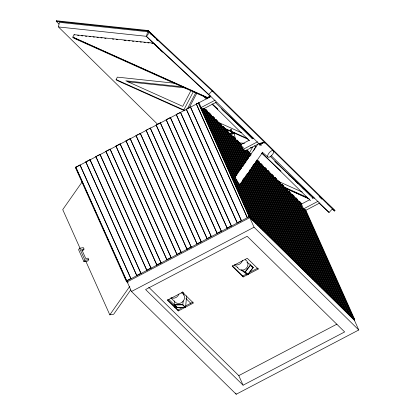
<?xml version="1.0" encoding="UTF-8"?>
<svg xmlns="http://www.w3.org/2000/svg" width="415" height="415" viewBox="0 0 415 415"><rect width="100%" height="100%" fill="white"/><g stroke="black" fill="none" stroke-linecap="round" stroke-linejoin="round"><path stroke-width="0.62" d="M186.6 295.885L185.604 307.406L176.899 307.51L174.129 304.792L174.461 300.942M183.425 294.588L183.534 293.306M185.604 307.406L182.839 304.688L183.171 300.849M183.669 295.086L183.835 293.166M59.008 24.018L56.233 21.295L56.341 20.75L148.129 30.518L213.315 91.212L334.993 210.618L334.604 211.033L332.244 208.838M58.437 26.949L59.371 22.337L147.517 31.722L149.499 32.609L146.345 36.307L58.437 26.949L157.451 124.111M146.749 35.529L147.517 31.722M72.822 37.091L74.083 34.673L153.265 43.103L210.711 96.648L209.502 95.46L208.237 97.878L72.822 37.091L74.031 38.284L207.682 98.277M184.078 110.535L116.957 80.406L116.091 79.556L117.357 77.133L175.296 83.301M191.196 90.133L182.719 106.359L125.823 80.816L182.766 86.875M193.577 91.233L183.798 109.949L184.665 110.795M187.507 108.507L195.688 92.846M189.25 107.677L196.845 93.131M208.833 97.733L209.845 95.798M252.268 138.89L252.771 137.92L221.584 108.88M249.384 153.156L252.595 147.003M253.513 150.91L255.884 146.371M312.5 197.997L313.003 197.026L314.217 198.214L278.034 164.47M82.014 182.107L62.738 209.611L80.194 248.632M79.576 248.243L78.575 249.669L83.939 261.652L87.752 261.035L88.748 259.608L88.105 258.172L85.755 258.55L81.682 249.446L84.032 249.062L83.389 247.625L79.576 248.243L84.935 260.226L83.939 261.652M84.032 249.062L83.031 250.489L81.859 250.681M85.744 261.045L109.809 314.845L129.828 286.283M130.751 289.883L113.694 314.217L109.809 314.845M235.243 176.525L258.306 143.6L263.613 142.656L264.64 142.864L264.879 143.3M239.989 184.67L262.674 152.274M250.541 264.832L253.306 267.545L247.739 274.813L244.969 272.095L250.541 264.832L246.899 262.187M259.204 143.922L208.771 94.433L212.096 90.895L272.608 150.199M213.315 91.212L212.926 91.632L147.854 31.047L56.233 21.295M319.135 203.231L329.064 212.475L332.389 208.937M263.613 142.656L262.093 143.367L260.496 144.804A4.295 1.816 -49.1 0 0 259.8 145.681M127.696 281.847L126.601 280.768L75.748 167.095L80.111 165.071L130.958 278.745L79.934 164.9M85.796 161.829L136.82 275.674L85.796 161.829L89.982 159.635L141.001 273.48L89.982 159.635M95.844 156.559L146.863 270.404L95.844 156.559L100.025 154.364L151.05 268.209L100.025 154.364M105.887 151.293L156.912 265.138L105.887 151.293L110.074 149.099L161.093 262.944L110.074 149.099M115.935 146.023L166.954 259.868L115.935 146.023L120.117 143.829L171.141 257.674L120.117 143.829M125.978 140.758L177.003 254.603L125.978 140.758L130.165 138.563L181.184 252.403L130.165 138.563M136.027 135.487L187.046 249.332L136.027 135.487L140.384 133.464L191.232 247.138L140.208 133.293M197.094 244.062L146.07 130.217L150.256 128.022L201.28 241.867L150.256 128.022M156.118 124.951L207.137 238.796L156.118 124.951L160.299 122.757L211.323 236.602L160.299 122.757M166.161 119.681L217.185 233.526L166.161 119.681L170.347 117.487L221.371 231.331L170.347 117.487M176.209 114.416L227.228 228.26L176.209 114.416L180.567 112.392L231.414 226.066L180.395 112.221M186.693 109.908L237.276 222.99L186.252 109.145L190.438 106.951L241.463 220.796L190.438 106.951M196.3 103.88L247.324 217.725L196.3 103.88L198.484 102.993L254.053 227.223L358.768 329.977L236.208 394.25L131.493 291.491L75.748 167.095M127.638 281.79L127.135 282.055L126.269 281.204L75.421 167.53L75.924 167.266M76.448 166.991L96.539 156.455M97.582 155.905L137.775 134.828M138.812 134.284L148.082 129.423M149.229 128.821L156.673 124.92M157.819 124.318L210.758 96.555M200.627 107.791L215.136 100.181M202.359 109.487L216.308 102.173M236.332 175.727L207.35 110.94L205.907 109.524L205.404 109.788L235.969 178.113M237.422 173.823L210.81 114.338L209.368 112.922L208.87 113.186L236.794 175.618M238.511 171.919L214.275 117.736L212.833 116.319L212.33 116.584L237.624 173.128M213.772 117.995L214.275 117.736M239.865 170.607L217.735 121.133L216.293 119.717L215.79 119.982L238.978 171.81M217.232 121.393L217.735 121.133M240.954 168.703L221.195 124.526L219.753 123.115L219.25 123.374L240.067 169.906M220.692 124.791L221.195 124.526M242.049 166.799L224.66 127.924L223.218 126.508L222.715 126.772L241.421 168.594M224.157 128.188L224.66 127.924M243.403 165.481L228.12 131.322L226.678 129.905L226.175 130.17L242.51 166.69M244.492 163.577L231.58 134.719L230.138 133.303L229.635 133.568L243.6 164.781M245.846 162.265L235.04 138.117L233.604 136.701L233.1 136.966L244.954 163.469M234.542 138.377L235.04 138.117M246.935 160.361L238.506 141.515L237.064 140.099L236.56 140.363L246.043 161.565M238.003 141.774L238.506 141.515M241.608 144.555L240.524 143.497L240.02 143.756L247.138 159.661M240.887 144.607L249.259 140.218M252.05 138.755L253.166 138.169M243.589 149.11L257.544 141.795M244.762 151.101L258.156 144.078M250.468 155.236L248.891 151.703L247.449 150.287L246.946 150.552L249.581 156.439M250.909 153.685L250.406 153.949L250.935 155.127M310.124 275.57L259.276 161.897L257.834 160.481L257.331 160.745L308.179 274.419L308.682 274.154L310.124 275.57L309.621 275.835L309.097 274.652M258.773 162.156L259.276 161.897M313.584 278.968L262.737 165.289L261.294 163.878L260.791 164.138L311.639 277.817L312.142 277.552L313.584 278.968L313.081 279.228L312.557 278.05M317.05 282.361L266.197 168.687L264.754 167.271L264.251 167.536L315.104 281.209L315.608 280.95L317.05 282.361L316.546 282.625M265.693 168.952L266.197 168.687M320.51 285.759L269.662 172.085L268.22 170.669L267.717 170.933L318.564 284.607L319.068 284.342L320.51 285.759L320.007 286.023M323.97 289.156L273.122 175.483L271.68 174.067L271.177 174.331L322.024 288.005L322.528 287.74L323.97 289.156L323.467 289.421L322.943 288.243M272.619 175.747L273.122 175.483M327.43 292.554L276.582 178.881L275.14 177.464L274.637 177.729L325.49 291.403L325.988 291.138L327.43 292.554L326.932 292.819M276.079 179.14L276.582 178.881M330.895 295.952L280.047 182.278L278.605 180.862L278.102 181.127L328.95 294.8L329.453 294.536L330.895 295.952L330.392 296.211L329.863 295.034M334.355 299.35L283.507 185.671L282.065 184.26L281.562 184.519L332.41 298.198L332.913 297.934L334.355 299.35L333.852 299.609M283.004 185.936L283.507 185.671M337.815 302.743L286.967 189.069L285.525 187.653L285.022 187.917L335.875 301.591L336.373 301.332L337.815 302.743L337.317 303.007M286.464 189.333L286.967 189.069M341.28 306.14L290.427 192.467L288.985 191.05L288.487 191.315L339.335 304.989L339.838 304.724L341.28 306.14L340.777 306.405M126.601 280.768L130.782 278.574M136.644 275.503L140.83 273.309M146.692 270.232L150.873 268.038M156.735 264.967L160.921 262.773M166.783 259.697L170.97 257.502M176.826 254.431L181.013 252.237M186.875 249.161L191.061 246.967M196.918 243.896L201.104 241.701M206.966 238.625L211.152 236.431M217.014 233.36L221.195 231.165M227.057 228.089L231.243 225.895M237.105 222.824L241.286 220.624M247.148 217.553L249.156 216.5L354.218 319.597M126.269 281.204L249.835 216.407L251.277 217.823L250.774 218.083M344.74 309.538L293.893 195.864L292.451 194.448L291.947 194.713L342.795 308.387L343.298 308.122L344.74 309.538L344.237 309.803M293.389 196.129L293.893 195.864M254.234 221.48L254.737 221.216L253.295 219.805L252.792 220.064L202.997 108.746M348.201 312.936L297.353 199.262L295.911 197.846L295.407 198.111L346.26 311.784L346.758 311.52L348.201 312.936L347.703 313.201L347.173 312.023M296.85 199.522L297.353 199.262M257.17 223.701L257.694 224.878L258.197 224.614L256.755 223.197L256.252 223.462L236.493 179.29M351.666 316.334L300.813 202.655L299.371 201.244L298.873 201.503L349.721 315.182L350.224 314.918L351.666 316.334L351.163 316.593L350.634 315.416M131.493 291.491L254.053 227.223M301.466 204.056L309.839 199.662M312.63 198.199L313.745 197.613M260.63 227.098L261.16 228.276L261.663 228.011L260.221 226.595L259.717 226.86L240.482 183.866M318.123 201.239L303.614 208.849L305.341 210.55M264.62 231.674L265.123 231.409L263.681 229.993L263.177 230.258L241.572 181.962M305.902 210.255L319.856 202.94M268.08 235.072L268.583 234.807L267.141 233.391L266.638 233.655L242.666 180.058M271.545 238.464L272.043 238.205L270.606 236.789L270.103 237.053L243.755 178.154M275.005 241.862L275.508 241.597L274.066 240.186L273.563 240.446L245.109 176.837M278.465 245.26L278.968 244.995L277.526 243.579L277.023 243.844L246.199 174.933M281.401 247.48L281.93 248.658L282.428 248.393L280.986 246.977L280.488 247.241L247.553 173.62M285.39 252.055L285.894 251.791L284.451 250.375L283.948 250.639L248.907 172.303M167.442 299.671L177.936 309.974L182.958 307.339M185.749 305.876L193.006 302.068M232.234 265.693L242.734 275.991L247.195 273.651M249.431 272.479L257.243 268.381M178.367 310.934L193.437 303.028L182.481 292.279L167.411 300.185L178.367 310.934L177.936 309.974M258.229 269.05L247.278 258.301L232.208 266.202L243.164 276.95L258.229 269.05L257.803 268.09M288.85 255.453L289.354 255.189L287.911 253.773L287.408 254.037L249.731 169.813M291.787 257.668L292.316 258.846L292.814 258.587L291.372 257.17L290.874 257.435L251.085 168.495M295.776 262.244L296.279 261.979L294.837 260.568L294.334 260.828L252.18 166.591M299.236 265.642L299.739 265.377L298.297 263.961L297.794 264.225L253.269 164.688M302.172 267.862L302.696 269.039L303.199 268.775L301.757 267.359L301.254 267.623L254.623 163.37M306.161 272.437L306.664 272.173L305.222 270.756L304.719 271.021L255.713 161.466M148.695 287.201L238.791 375.611L336.928 324.146M354.047 319.425L354.55 319.161L353.684 318.315L353.181 318.58L304.174 209.025M243.081 385.203L344.663 331.933L247.179 236.27L145.592 289.54L243.081 385.203L238.791 375.611M264.21 142.641L258.306 143.6L260.496 144.804A4.295 0.327 35 0 1 261.388 145.4M259.033 143.912L262.093 143.367M259.691 144.296L261.279 144.015M84.935 260.226L88.748 259.608M174.129 304.792L182.839 304.688M77.652 35.353L78.938 35.493M81.511 35.768L82.798 35.903M85.376 36.178L86.662 36.312M89.235 36.587L90.527 36.727M93.1 36.997L94.387 37.137M96.965 37.412L98.251 37.547M100.824 37.822L102.111 37.957M104.689 38.232L105.975 38.372M112.413 39.057L113.7 39.192M116.278 39.467L117.564 39.601M124.002 40.286L125.932 40.494M128.505 40.769L129.796 40.903M132.369 41.178L133.656 41.318M136.234 41.588L137.521 41.728M140.094 42.003L141.38 42.138M143.958 42.413L145.245 42.548M147.818 42.823L149.11 42.963M151.683 43.233L152.969 43.373M127.327 81.734L185.552 87.928M238.744 142.75L244.539 143.367M250.261 147.512L252.823 147.787M73.17 37.433L207.993 97.956M217.424 121.937L241.473 132.733M116.091 79.556L184.976 110.478M224.427 128.183L247.387 138.491M224.702 128.769L248.253 139.341M278.828 181.568L302.296 192.104M283.481 186.76L307.619 197.597M284.223 187.554L309.071 198.712M283.979 187.632L308.812 198.78M251.749 266.414L253.306 267.545M241.841 269.823L244.969 272.095M234.169 264.967L237.821 267.618M240.954 269.89L247.739 274.813M262.233 152.144L267.872 157.031M327.435 203.578L334.993 210.618M319.114 196.575L321.874 199.179M208.771 94.433L146.345 36.307L158.836 48.565M222.45 109.731L253.638 138.771L252.771 137.92M274.73 161.388L276.068 162.68M276.411 163.017L277.832 164.34M288.866 175.047L290.282 176.37M295.485 181.21L297.851 183.414M302.11 187.378L303.998 189.136M309.201 193.981L310.15 194.863M312.511 197.063L313.46 197.945M204.237 96.648L206.603 98.848M212.273 104.129L217.47 108.969M203.687 96.176L206.525 98.817M212.195 104.098L217.865 109.378M261.637 153.114L280.934 171.125M273.532 151.107L334.604 211.033M155.532 37.786L148.129 30.518L147.854 31.047L149.244 32.406M156.46 38.694L157.384 39.601M150.884 33.968L151.807 34.876M156.434 39.42L157.363 40.328M150.635 33.771L151.558 34.678M156.647 39.674L157.57 40.582M271.234 155.724L329.064 212.475M215.266 102.37L252.253 138.667M270.279 156.362L312.817 198.1M159.759 49.473L162.535 52.197M212.07 104.046L249.519 140.794M254.608 145.784L255.993 147.149M262.005 153.047L310.55 200.678M204.019 108.429L206.125 110.494M207.246 111.594L209.949 114.244M210.478 114.763L213.243 117.481M214.166 118.384L216.511 120.687M217.854 122.005L219.701 123.815M221.548 125.631L223.436 127.483M224.774 128.795L226.896 130.875M228.468 132.416L230.309 134.232M231.233 135.134L234.003 137.853M234.926 138.755L237.281 141.069M238.615 142.376L240.461 144.187M246.458 150.074L247.667 151.257M249.223 152.787L251.07 154.598M256.605 160.029L258.052 161.451M259.375 162.747L261.217 164.558M263.063 166.368L264.972 168.246M266.295 169.538L268.438 171.639M269.983 173.159L271.83 174.969M272.754 175.877L275.519 178.59M276.442 179.498L278.823 181.832M280.13 183.119L281.977 184.929M284.285 187.191L285.743 188.628M287.05 189.909L289.208 192.021M290.744 193.53L292.585 195.341M293.509 196.248L296.279 198.961M297.202 199.869L299.594 202.214M300.891 203.49L301.814 204.393M140.877 67.827L141.738 68.677M74.083 34.673L74.43 35.01M56.341 20.75L57.27 21.658M354.477 320.385L249.763 217.631L127.203 281.899L128.126 282.807M146.07 130.217L196.829 243.475M75.421 167.53L76.287 168.376M182.512 291.771L183.42 292.663M185.941 298.51L190.9 303.381M170.928 297.991L174.933 301.923A5.732 5.193 -45.5 0 0 183.451 300.896A5.732 5.193 -45.5 0 0 181.422 292.845M168.869 299.48L174.72 305.222M174.933 305.943L176.152 307.857L175.898 306.846M305.544 209.611L354.55 319.161M304.942 209.352L353.684 318.315M353.518 318.248L358.768 329.977M299.371 201.244L350.224 314.918M295.911 197.846L346.758 311.52M292.451 194.448L343.298 308.122M288.985 191.05L339.838 304.724M285.525 187.653L336.373 301.332M282.065 184.26L332.913 297.934M278.605 180.862L329.453 294.536M275.14 177.464L325.988 291.138M271.68 174.067L322.528 287.74M268.22 170.669L319.068 284.342M264.754 167.271L315.608 280.95M261.294 163.878L312.142 277.552M257.834 160.481L308.682 274.154M256.605 160.263L306.664 272.173M256.216 161.207L305.222 270.756M255.516 162.166L303.199 268.775M255.126 163.111L301.757 267.359M254.162 163.484L299.739 265.377M247.449 150.287L250.084 156.18M253.773 164.423L298.297 263.961M246.22 150.074L249.114 156.554M253.067 165.388L296.279 261.979M245.566 150.427L248.73 157.493M252.419 165.741L294.837 260.568M245.063 150.687L248.492 158.343M242.754 146.677L243.283 147.854M243.813 149.032L248.025 158.457M251.978 167.292L292.814 258.587M240.524 143.497L247.636 159.396M251.324 167.644L291.372 257.17M250.888 169.196L289.354 255.189M237.064 140.099L246.282 160.714M250.235 169.548L287.911 253.773M249.534 170.508L285.894 251.791M233.604 136.701L245.192 162.618M249.145 171.452L284.451 250.375M248.445 172.412L282.428 248.393M230.138 133.303L244.103 164.522M248.056 173.356L280.986 246.977M247.091 173.729L278.968 244.995M226.678 129.905L243.014 166.425M246.702 174.668L277.526 243.579M245.996 175.633L275.508 241.597M223.218 126.508L241.66 167.738M245.348 175.986L274.066 240.186M244.907 177.537L272.043 238.205M219.753 123.115L240.57 169.642M244.259 177.89L270.606 236.789M243.553 178.849L268.583 234.807M216.293 119.717L239.216 170.959M242.905 179.202L267.141 233.391M242.464 180.753L265.123 231.409M212.833 116.319L238.122 172.863M242.075 181.697L263.681 229.993M241.374 182.662L261.663 228.011M209.368 112.922L237.032 174.767M240.721 183.01L260.221 226.595M240.02 183.975L258.197 224.614M205.907 109.524L235.679 176.079M238.578 182.559L256.755 223.197M204.149 108.133L254.737 221.216M203.5 108.486L253.295 219.805M202.271 108.268L251.277 217.823M198.982 102.733L249.835 216.407M198.308 102.827L249.156 216.5M242.734 275.991L243.164 276.95M235.704 393.119L236.208 394.25M126.606 280.877L127.135 282.055M175.104 305.99L175.778 306.934M234.21 133.537L235.409 139.227M175.286 305.845A0.918 0.83 -45.5 0 1 174.606 307.121M232.561 133.952A0.861 0.311 -11.9 0 1 233.541 133.365A0.861 0.311 -11.9 0 1 233.993 133.806M234.076 132.603A0.861 0.778 -45.5 0 1 233.043 133.22A0.861 0.778 -45.5 0 1 232.525 132.24M233.323 132.468A0.861 0.778 -45.5 0 1 232.006 131.731M234.724 133.215A1.79 1.624 -45.5 0 1 234.065 133.869M232.763 134.087A1.79 1.624 -45.5 0 1 231.876 131.622M234.205 132.707A1.79 1.624 -45.5 0 1 231.16 131.534M234.527 133.044A0.861 0.778 -45.5 0 1 234.293 133.417M207.007 98.832A1.717 1.556 -45.5 0 1 207.401 97.203M208.973 96.591A1.717 1.556 -45.5 0 1 209.985 97.235M178.912 294.121A5.732 5.193 -45.5 0 1 171.047 297.752M245.234 259.749A5.732 5.193 -45.5 0 1 246.085 268.546A5.732 5.193 -45.5 0 1 237.422 267.156M242.485 260.355A5.732 5.193 -45.5 0 1 234.932 264.682M250.401 265.33L245.39 271.867L247.88 274.315L252.891 267.774L250.401 265.33M182.538 304.828L174.705 304.921L177.195 307.37L185.033 307.276L182.538 304.828M270.419 156.528A4.295 1.816 -49.1 0 0 273.568 150.598A4.295 1.816 -49.1 0 0 268.173 154.318A4.295 1.816 -49.1 0 0 270.419 156.528M231.077 130.86A0.861 0.778 -45.5 0 0 231.523 129.47A0.861 0.778 -45.5 0 0 230.133 129.895A0.861 0.778 -45.5 0 0 231.077 130.86"/></g></svg>
